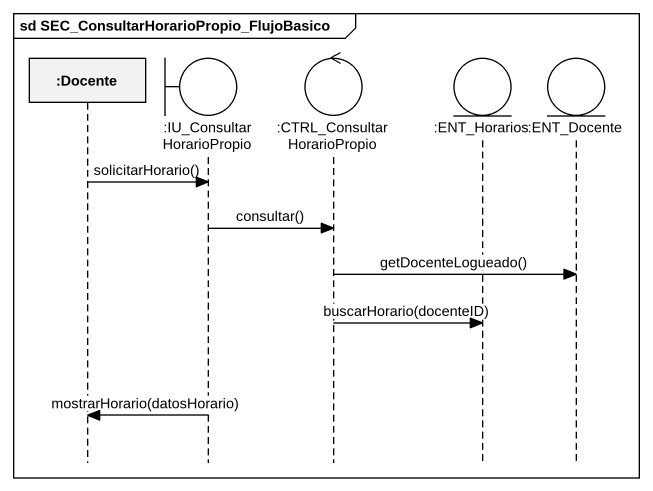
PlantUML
@startuml
mainframe sd SEC_ConsultarHorarioPropio_FlujoBasico
hide footbox
participant ":Docente" as Docente
boundary ":IU_ConsultarHorarioPropio" as IU_ConsultarHorarioPropio
control ":CTRL_ConsultarHorarioPropio" as CTRL_ConsultarHorarioPropio
entity ":ENT_Horarios" as ENT_Horarios
entity ":ENT_Docente" as ENT_Docente

Docente -> IU_ConsultarHorarioPropio : solicitarHorario()
IU_ConsultarHorarioPropio -> CTRL_ConsultarHorarioPropio : consultar()
CTRL_ConsultarHorarioPropio -> ENT_Docente : getDocenteLogueado()
CTRL_ConsultarHorarioPropio -> ENT_Horarios : buscarHorario(docenteID)
IU_ConsultarHorarioPropio -> Docente : mostrarHorario(datosHorario)
@enduml
